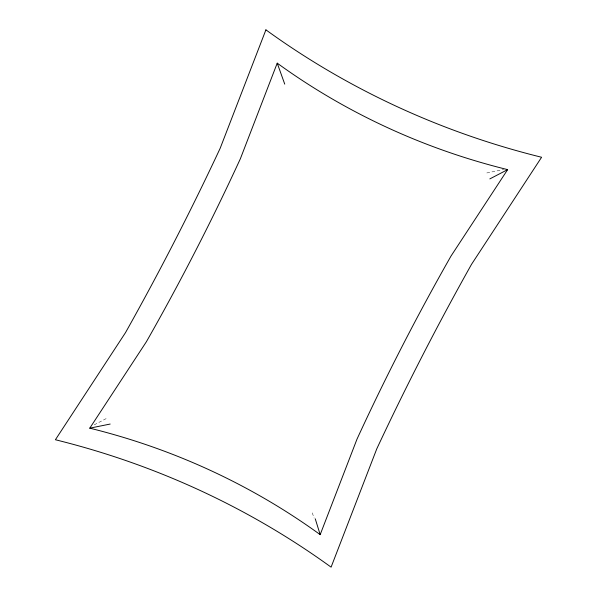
<?xml version="1.0" encoding="UTF-8"?>
<svg xmlns="http://www.w3.org/2000/svg" width="597" height="597" viewBox="0 0 597 597"><rect width="100%" height="100%" fill="white"/><g stroke="black" fill="none" stroke-linecap="round" stroke-linejoin="round"><path stroke-width="0.45" stroke-dasharray="2.98 2.24" d="M94.222 424.84L107.169 418.094M486.831 172.951L503.681 169.548M312.261 512.868L314.141 518.114"/><path stroke-width="0.9" d="M277.224 63.155L240.397 158.683A2397.433 2296.316 -26.7 0 1 146.369 341.775L89.774 428.168A687.401 658.409 -26.7 0 1 320.179 534.643L357.006 439.123A2397.433 2296.316 -26.7 0 1 451.033 256.023L507.629 169.63A687.401 658.409 -26.7 0 1 277.224 63.155L284.739 84.132M489.831 178.906L507.629 169.63M89.774 428.168L110.169 424.049M315.261 518.83L320.179 534.643M265.911 29.85L220.196 148.228A2801.079 2682.94 -26.7 0 1 125.497 332.633L55.402 439.743A823.345 788.615 -26.7 0 1 331.089 567.15L376.804 448.772A2801.079 2682.94 -26.7 0 1 471.503 264.367L541.598 157.257A823.345 788.615 -26.7 0 1 265.911 29.85"/></g></svg>
